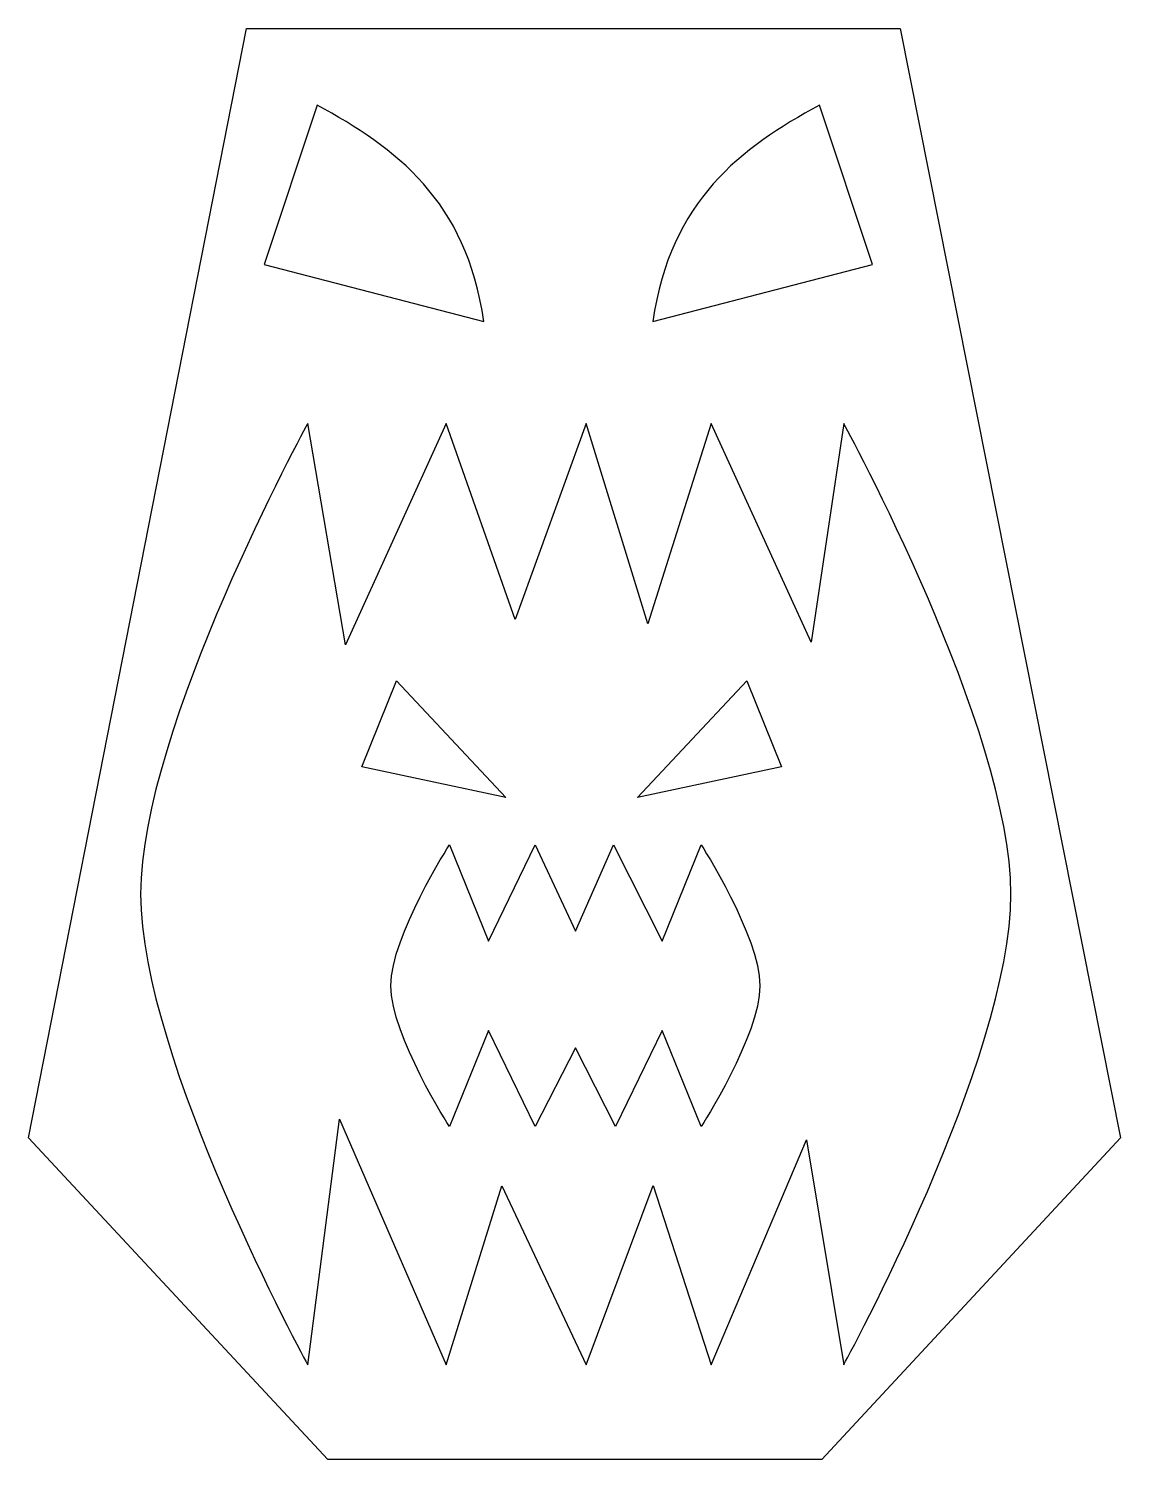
# Model space of a CAD drawing. Header units: centimetres. Extents: x -7.9 to 7.2, y -9.9 to 9.9.
import ezdxf

# ---------------------------------------------------------------- set-up
doc = ezdxf.new("R2010")
doc.units = ezdxf.units.CM
doc.header["$MEASUREMENT"] = 0
doc.layers.add('Layer 1', color=7, linetype='Continuous')

msp = doc.modelspace()

# ---------------------------------------------------------------- linework, layer by layer
at = {"layer": 'Layer 1'}
for points, knots in [([(-4.90991, 9.86073), (-4.90991, 9.86073), (-7.921, -5.46202), (-7.921, -5.46202), (-7.921, -5.46202), (-7.921, -5.46202), (-3.78588, -9.9029), (-3.78588, -9.9029), (-3.78588, -9.9029), (-3.78588, -9.9029), (3.04263, -9.90289), (3.04263, -9.90289), (3.04263, -9.90289), (3.04263, -9.90289), (7.16729, -5.46202), (7.16729, -5.46202), (7.16729, -5.46202), (7.16729, -5.46202), (4.12192, 9.86068), (4.12192, 9.86068), (4.12192, 9.86068), (4.12192, 9.86068), (-4.90995, 9.86068), (-4.90995, 9.86068), (-4.90995, 9.86068), (-4.90995, 9.86068), (-4.90991, 9.86073), (-4.90991, 9.86073)], [0, 0, 0, 0, 0.125, 0.125, 0.125, 0.125, 0.25, 0.25, 0.25, 0.25, 0.375, 0.375, 0.375, 0.375, 0.5, 0.5, 0.5, 0.5, 0.625, 0.625, 0.625, 0.625, 0.75, 0.75, 0.75, 0.75, 1, 1, 1, 1]), ([(-3.93478, 8.80387), (-2.84474, 8.21731), (-1.86981, 7.48401), (-1.63005, 5.81526), (-1.63005, 5.81526), (-1.63005, 5.81526), (-4.66741, 6.60064), (-4.66741, 6.60064), (-4.66741, 6.60064), (-4.66741, 6.60064), (-3.93478, 8.80392), (-3.93478, 8.80392), (-3.93478, 8.80392), (-3.93478, 8.80392), (-3.93478, 8.80387), (-3.93478, 8.80387)], [0, 0, 0, 0, 0.2, 0.2, 0.2, 0.2, 0.4, 0.4, 0.4, 0.4, 0.6, 0.6, 0.6, 0.6, 1, 1, 1, 1]), ([(3.01105, 8.80387), (3.01105, 8.80387), (3.74241, 6.60059), (3.74241, 6.60059), (3.74241, 6.60059), (3.74241, 6.60059), (0.70632, 5.81525), (0.70632, 5.81525), (0.70632, 5.81525), (0.94626, 7.48405), (1.92093, 8.21726), (3.01105, 8.8039), (3.01105, 8.8039), (3.01105, 8.8039), (3.01105, 8.80387), (3.01105, 8.80387)], [0, 0, 0, 0, 0.2, 0.2, 0.2, 0.2, 0.4, 0.4, 0.4, 0.4, 0.6, 0.6, 0.6, 0.6, 1, 1, 1, 1]), ([(-4.0639, 4.40655), (-4.0639, 4.40655), (-3.54342, 1.34937), (-3.54342, 1.34937), (-3.54342, 1.34937), (-3.54342, 1.34937), (-2.15188, 4.40655), (-2.15188, 4.40655), (-2.15188, 4.40655), (-2.15188, 4.40655), (-1.19656, 1.69852), (-1.19656, 1.69852), (-1.19656, 1.69852), (-1.19656, 1.69852), (-0.2135, 4.40655), (-0.2135, 4.40655), (-0.2135, 4.40655), (-0.2135, 4.40655), (0.63644, 1.64058), (0.63644, 1.64058), (0.63644, 1.64058), (0.63644, 1.64058), (1.51269, 4.40655), (1.51269, 4.40655), (1.51269, 4.40655), (1.51269, 4.40655), (2.89243, 1.38496), (2.89243, 1.38496), (2.89243, 1.38496), (2.89243, 1.38496), (3.34447, 4.40655), (3.34447, 4.40655), (3.34447, 4.40655), (3.34439, 4.40655), (5.65443, 0.18794), (5.65443, -2.0939), (5.65443, -2.0939), (5.65443, -4.37574), (3.34447, -8.59569), (3.34447, -8.59569), (3.34447, -8.59569), (3.34447, -8.59569), (2.83044, -5.49107), (2.83044, -5.49107), (2.83044, -5.49107), (2.83044, -5.49107), (1.51269, -8.59564), (1.51269, -8.59564), (1.51269, -8.59564), (1.51269, -8.59564), (0.70888, -6.11954), (0.70888, -6.11954), (0.70888, -6.11954), (0.70888, -6.11954), (-0.21354, -8.59564), (-0.21354, -8.59564), (-0.21354, -8.59564), (-0.21354, -8.59564), (-1.38235, -6.12616), (-1.38235, -6.12616), (-1.38235, -6.12616), (-1.38235, -6.12616), (-2.15192, -8.59568), (-2.15192, -8.59568), (-2.15192, -8.59568), (-2.15192, -8.59568), (-3.62645, -5.20513), (-3.62645, -5.20513), (-3.62645, -5.20513), (-3.62645, -5.20513), (-4.06394, -8.59569), (-4.06394, -8.59569), (-4.06394, -8.59569), (-4.06394, -8.59569), (-6.3739, -4.37573), (-6.3739, -2.0939), (-6.3739, -2.0939), (-6.3739, 0.18794), (-4.06394, 4.40655), (-4.06394, 4.40655), (-4.06394, 4.40655), (-4.06394, 4.40655), (-4.0639, 4.40655), (-4.0639, 4.40655)], [0, 0, 0, 0, 0.04545455, 0.04545455, 0.04545455, 0.04545455, 0.09090909, 0.09090909, 0.09090909, 0.09090909, 0.13636364, 0.13636364, 0.13636364, 0.13636364, 0.18181818, 0.18181818, 0.18181818, 0.18181818, 0.22727273, 0.22727273, 0.22727273, 0.22727273, 0.27272727, 0.27272727, 0.27272727, 0.27272727, 0.31818182, 0.31818182, 0.31818182, 0.31818182, 0.36363636, 0.36363636, 0.36363636, 0.36363636, 0.40909091, 0.40909091, 0.40909091, 0.40909091, 0.45454545, 0.45454545, 0.45454545, 0.45454545, 0.5, 0.5, 0.5, 0.5, 0.54545455, 0.54545455, 0.54545455, 0.54545455, 0.59090909, 0.59090909, 0.59090909, 0.59090909, 0.63636364, 0.63636364, 0.63636364, 0.63636364, 0.68181818, 0.68181818, 0.68181818, 0.68181818, 0.72727273, 0.72727273, 0.72727273, 0.72727273, 0.77272727, 0.77272727, 0.77272727, 0.77272727, 0.81818182, 0.81818182, 0.81818182, 0.81818182, 0.86363636, 0.86363636, 0.86363636, 0.86363636, 0.90909091, 0.90909091, 0.90909091, 0.90909091, 1, 1, 1, 1]), ([(-2.8358, 0.84994), (-2.8358, 0.84994), (-3.31546, -0.33603), (-3.31546, -0.33603), (-3.31546, -0.33603), (-3.31546, -0.33603), (-1.32429, -0.75897), (-1.32429, -0.75897), (-1.32429, -0.75897), (-1.32429, -0.75897), (-2.8358, 0.84999), (-2.8358, 0.84999), (-2.8358, 0.84999), (-2.8358, 0.84999), (-2.8358, 0.84994), (-2.8358, 0.84994)], [0, 0, 0, 0, 0.2, 0.2, 0.2, 0.2, 0.4, 0.4, 0.4, 0.4, 0.6, 0.6, 0.6, 0.6, 1, 1, 1, 1]), ([(2.00424, 0.84994), (2.00424, 0.84994), (0.49421, -0.75902), (0.49421, -0.75902), (0.49421, -0.75902), (0.49421, -0.75902), (2.48395, -0.33608), (2.48395, -0.33608), (2.48395, -0.33608), (2.48395, -0.33608), (2.00429, 0.84994), (2.00429, 0.84994), (2.00429, 0.84994), (2.00429, 0.84994), (2.00424, 0.84994), (2.00424, 0.84994)], [0, 0, 0, 0, 0.2, 0.2, 0.2, 0.2, 0.4, 0.4, 0.4, 0.4, 0.6, 0.6, 0.6, 0.6, 1, 1, 1, 1]), ([(-2.10443, -1.41533), (-2.10443, -1.41525), (-2.9149, -2.67489), (-2.9149, -3.36024), (-2.9149, -3.36024), (-2.9149, -4.04564), (-2.10443, -5.30659), (-2.10443, -5.30659), (-2.10443, -5.30659), (-2.10443, -5.30659), (-1.56417, -3.97703), (-1.56417, -3.97703), (-1.56417, -3.97703), (-1.56417, -3.97703), (-0.92111, -5.30659), (-0.92111, -5.30659), (-0.92111, -5.30659), (-0.92111, -5.30659), (-0.365, -4.2195), (-0.365, -4.2195), (-0.365, -4.2195), (-0.365, -4.2195), (0.19107, -5.30659), (0.19107, -5.30659), (0.19107, -5.30659), (0.19107, -5.30659), (0.83552, -3.97703), (0.83552, -3.97703), (0.83552, -3.97703), (0.83552, -3.97703), (1.37443, -5.30659), (1.37443, -5.30659), (1.37443, -5.30659), (1.37443, -5.30659), (2.1849, -4.04556), (2.1849, -3.36029), (2.1849, -3.36029), (2.1849, -2.67498), (1.37443, -1.41529), (1.37443, -1.41529), (1.37443, -1.41529), (1.37443, -1.41529), (0.83552, -2.74485), (0.83552, -2.74485), (0.83552, -2.74485), (0.83552, -2.74485), (0.1621, -1.41529), (0.1621, -1.41529), (0.1621, -1.41529), (0.1621, -1.41529), (-0.365, -2.60654), (-0.365, -2.60654), (-0.365, -2.60654), (-0.365, -2.60654), (-0.92107, -1.41529), (-0.92107, -1.41529), (-0.92107, -1.41529), (-0.92107, -1.41529), (-1.56413, -2.74485), (-1.56413, -2.74485), (-1.56413, -2.74485), (-1.56413, -2.74485), (-2.10439, -1.41529), (-2.10439, -1.41529), (-2.10439, -1.41529), (-2.10439, -1.41529), (-2.10443, -1.41533), (-2.10443, -1.41533)], [0, 0, 0, 0, 0.05555556, 0.05555556, 0.05555556, 0.05555556, 0.11111111, 0.11111111, 0.11111111, 0.11111111, 0.16666667, 0.16666667, 0.16666667, 0.16666667, 0.22222222, 0.22222222, 0.22222222, 0.22222222, 0.27777778, 0.27777778, 0.27777778, 0.27777778, 0.33333333, 0.33333333, 0.33333333, 0.33333333, 0.38888889, 0.38888889, 0.38888889, 0.38888889, 0.44444444, 0.44444444, 0.44444444, 0.44444444, 0.5, 0.5, 0.5, 0.5, 0.55555556, 0.55555556, 0.55555556, 0.55555556, 0.61111111, 0.61111111, 0.61111111, 0.61111111, 0.66666667, 0.66666667, 0.66666667, 0.66666667, 0.72222222, 0.72222222, 0.72222222, 0.72222222, 0.77777778, 0.77777778, 0.77777778, 0.77777778, 0.83333333, 0.83333333, 0.83333333, 0.83333333, 0.88888889, 0.88888889, 0.88888889, 0.88888889, 1, 1, 1, 1])]:
    msp.add_open_spline(points, degree=3, knots=knots, dxfattribs=at)

doc.saveas('drawing.dxf')
